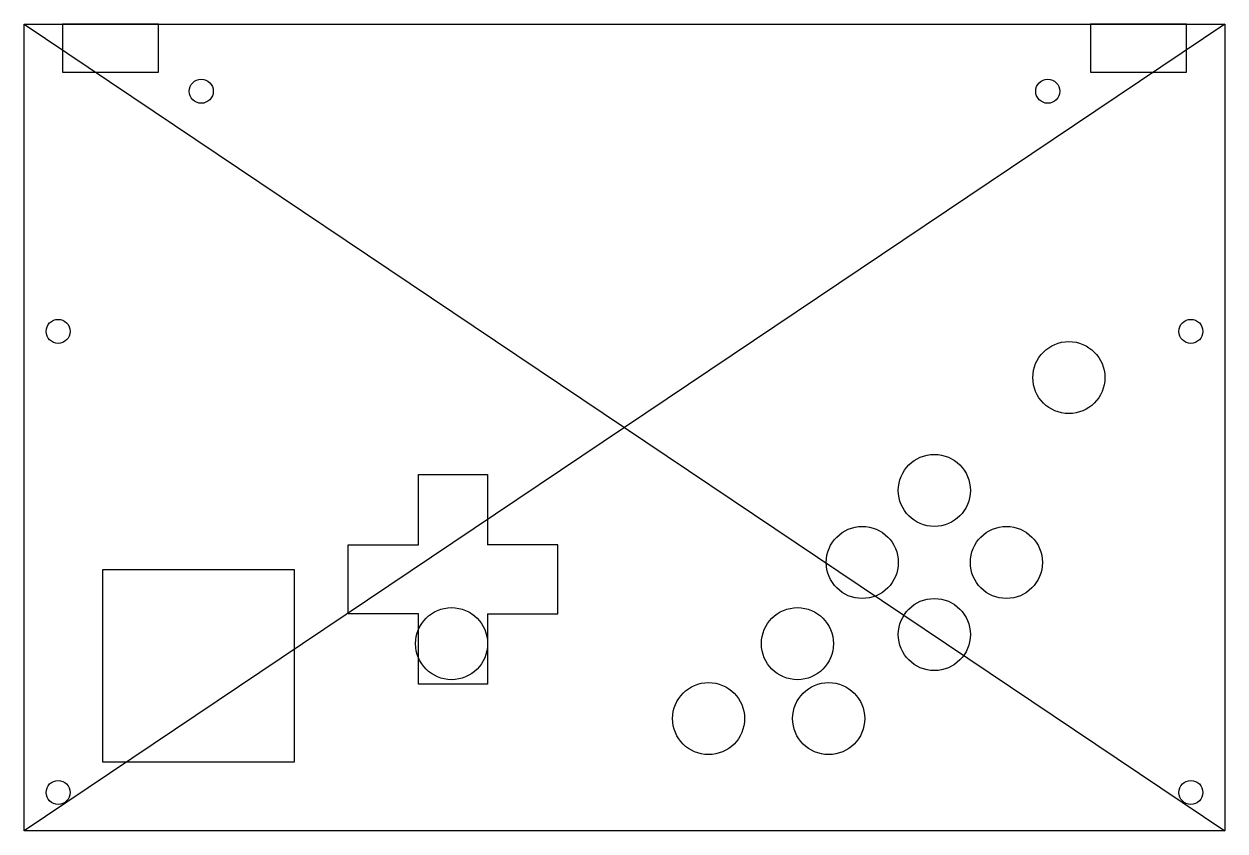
# Model space of a CAD drawing. Header units: millimetres. Extents: x -62 to 62, y -42 to 42.
import ezdxf

# ---------------------------------------------------------------- set-up
doc = ezdxf.new("R2010")
doc.units = ezdxf.units.MM
doc.layers.get('0').update_dxf_attribs({"linetype": 'CONTINUOUS'})

msp = doc.modelspace()

# ---------------------------------------------------------------- linework, layer by layer
for p, q in [((-62.5, 42), (62.5, 42)), ((-62.5, -42), (-62.5, 42)), ((-62.5, 42), (62.5, -42)), ((62.5, 42), (-62.5, -42)), ((62.5, 42), (62.5, -42)), ((-21.45, -4.9), (-14.25, -4.9)), ((-21.45, -12.2), (-21.45, -4.9)), ((-14.25, -4.9), (-14.25, -12.2)), ((-28.75, -12.2), (-21.45, -12.2)), ((-28.75, -19.4), (-28.75, -12.2)), ((-6.95, -12.2), (-14.25, -12.2)), ((-6.95, -19.4), (-6.95, -12.2)), ((-21.45, -19.4), (-28.75, -19.4)), ((-21.45, -26.7), (-21.45, -19.4)), ((-14.25, -19.4), (-6.95, -19.4)), ((-14.25, -19.4), (-14.25, -26.7)), ((-14.25, -26.7), (-21.45, -26.7)), ((62.5, -42), (-62.5, -42))]:
    msp.add_line(p, q)
for points in [[(-48.5, 42), (-58.5, 42), (-58.5, 37), (-48.5, 37)], [(58.5, 42), (48.5, 42), (48.5, 37), (58.5, 37)], [(-34.338, -14.8), (-54.338, -14.8), (-54.338, -34.8), (-34.338, -34.8)]]:
    msp.add_lwpolyline(points, close=True)
for centre, radius in [((-44.05, 35), 1.25), ((44.05, 35), 1.25), ((-58.947, 10.006), 1.25), ((58.947, 10.006), 1.25), ((46.25, 5.2), 3.75), ((32.25, -6.55), 3.75), ((24.75, -14.05), 3.75), ((39.75, -14.05), 3.75), ((-18, -22.5), 3.75), ((18, -22.5), 3.75), ((32.25, -21.55), 3.75), ((8.75, -30.3), 3.75), ((21.25, -30.3), 3.75), ((-58.947, -37.992), 1.25), ((58.947, -37.992), 1.25)]:
    msp.add_circle(centre, radius)

doc.saveas('drawing.dxf')
